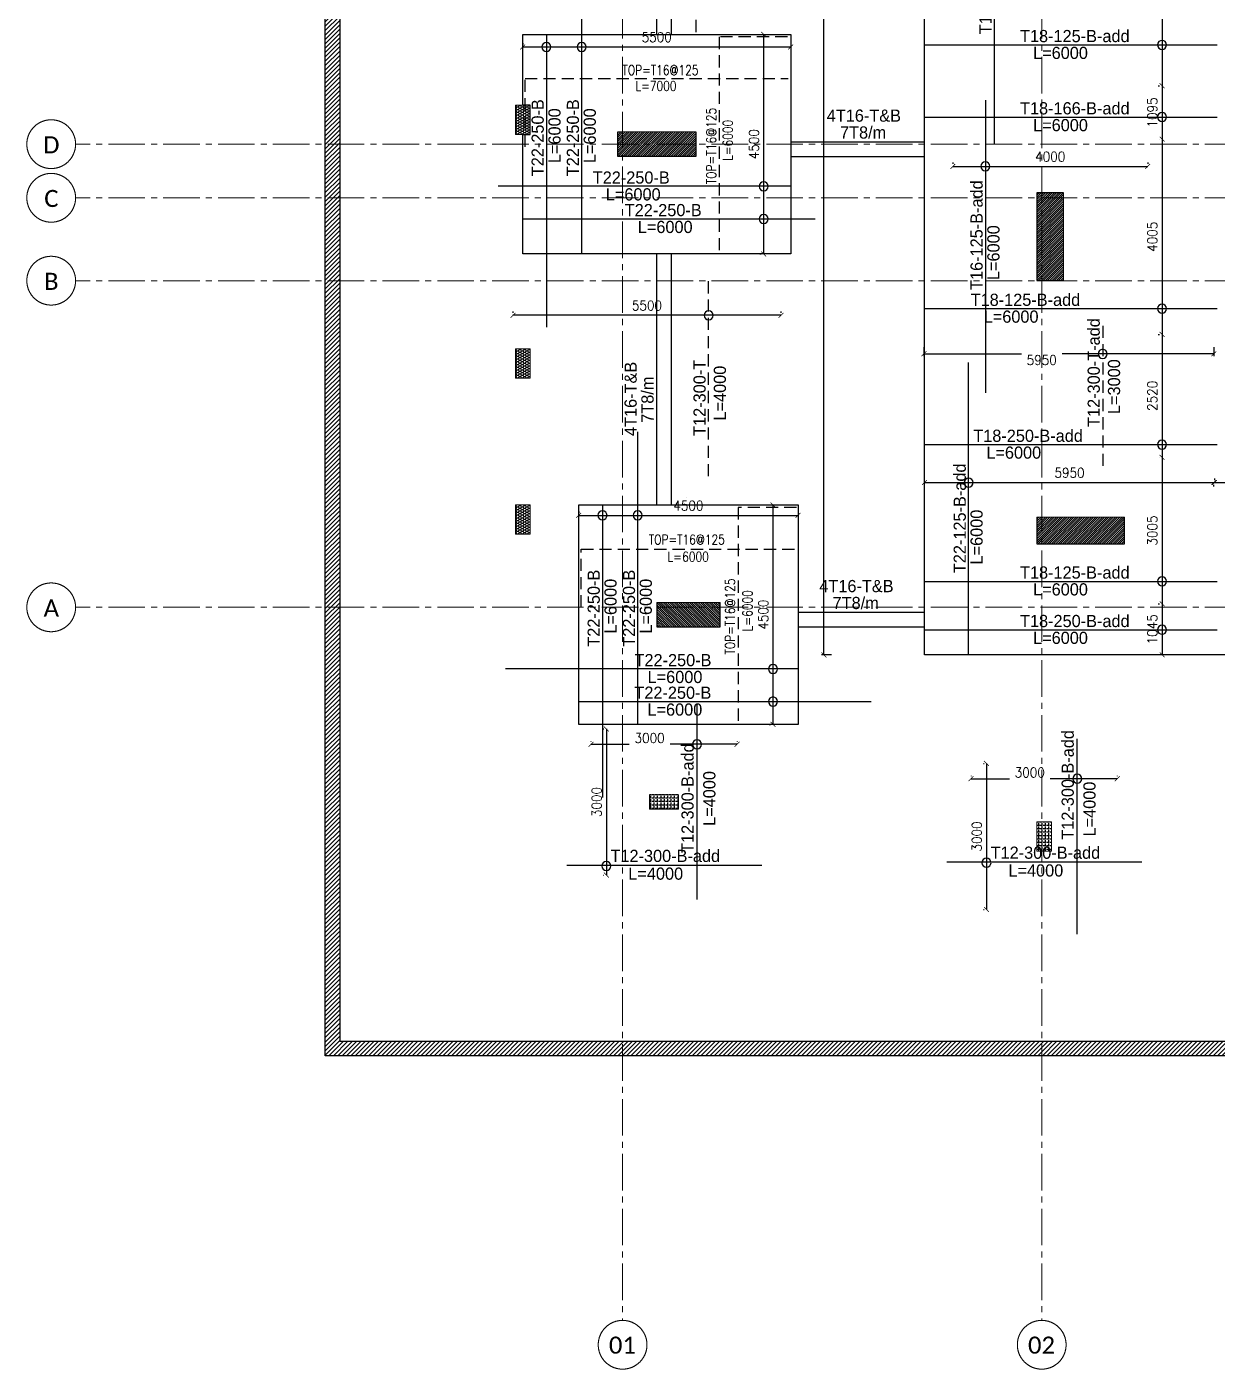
# Model space of a CAD drawing. Header units: millimetres. Extents: x -967280 to 3852, y 2833 to 1955156.
# Drawn here: x -753053 to -728629, y 371611 to 399144 of the extents above; entities that cross this region are included whole.
import ezdxf

# ---------------------------------------------------------------- set-up
doc = ezdxf.new("R2010")
doc.units = ezdxf.units.MM
doc.header["$LTSCALE"] = 1000
doc.header["$PDMODE"] = 35
doc.header["$PDSIZE"] = 25
for name, pattern in [('$0$DASHED2', [0.375, 0.25, -0.125]), ('Columns_Structural070816$0$CENTER2', [1.125, 0.75, -0.125, 0.125, -0.125]), ('HRZN_Line-Ptrn-Sold', [9144001.0, 9144000.0, -1])]:
    doc.linetypes.add(name, pattern=pattern)
for name, color, linetype in [('_N-DIM 3', 7, 'Continuous'), ('B05-FIRST FLOOR PLAN$0$STR_ROOF RFT$0$S-SYMB', 30, 'Continuous'), ('R.C. footing', 4, 'Continuous'), ('S - BATH Hach', 1, 'Continuous'), ('S - col hach', 1, 'Continuous'), ('st_cir_mesh', 2, 'Continuous')]:
    doc.layers.add(name, color=color, linetype=linetype)
for name, color, linetype, lineweight in [('A-AX-ATT-100', 7, 'HRZN_Line-Ptrn-Sold', 18), ('S - column', 6, 'Continuous', 60), ('ST-000-AXIS', 9, 'Columns_Structural070816$0$CENTER2', 9), ('ST-203-SLAB-TXT', 7, 'Continuous', 30), ('ST-RFT-BOT', 2, '$0$DASHED2', 30), ('ST-RFT-TOP', 5, '$0$DASHED2', 30)]:
    doc.layers.add(name, color=color, linetype=linetype, lineweight=lineweight)
doc.styles.add('B05-FIRST FLOOR PLAN$0$T25-100', font='STENCIL.shx', dxfattribs={"height": 250})
doc.styles.add('B05-FIRST FLOOR PLAN$0$XS-Roof RFT$0$T25-100', font='STENCIL.shx', dxfattribs={"height": 250})
doc.styles.add('Calibri_2', font='calibri.ttf', dxfattribs={"height": 300})
doc.styles.add('hcc_E_Text', font='romans.shx', dxfattribs={"width": 0.8})
doc.styles.add('TUNELNO', font='romans.shx', dxfattribs={"width": 0.9})
doc.dimstyles.new('Copy(2) of DSEC', dxfattribs={"dimtxt": 200, "dimasz": 100, "dimexe": 50, "dimexo": 80, "dimgap": 100, "dimtad": 1, "dimdec": 0, "dimrnd": 5, "dimzin": 0, "dimdsep": 46, "dimtxsty": 'TUNELNO', "dimblk": 'ARCHTICK', "dimcen": 0.09, "dimclrd": 1, "dimclre": 1, "dimclrt": 3, "dimadec": 0, "dimazin": 0, "dimtfac": 0.78125, "dimtdec": 0, "dimtix": 1, "dimtmove": 2, "dimatfit": 3, "dimldrblk": 'ARCHTICK', "dimfxl": 1, "dimtolj": 1, "dimtzin": 0, "dimarcsym": 0})
pattern_1 = [(45, (193250.144, -596912.31), (-22.4506403, 22.4506403), [])]

# ---------------------------------------------------------------- blocks, each defined once
blk = doc.blocks.new('A$C46269fcd new')
at = {"layer": 'S - BATH Hach', "ltscale": 30, "transparency": 33554483}
h = blk.add_hatch(dxfattribs=at)
h.set_pattern_fill('ANSI31', color=1, scale=20)
h.set_pattern_definition([(45, (643184.17, -484711.8), (-44.9012806, 44.9012806), [])])
h.paths.add_polyline_path([(47835, 35800), (47835, -9200), (-6100, -9200), (-6100, 35800), (-5800, 35800), (-5800, -8900), (47535, -8900), (47535, 35800)])
at = {"layer": 'S - col hach', "true_color": 0xcd6928}
h = blk.add_hatch(dxfattribs=at)
h.set_pattern_fill('ANGLE', color=32, scale=10, angle=90)
h.set_pattern_definition([(90, (-414260.14, -510339.72), (-69.85, 4e-15), [50.8, -19.05]), (180, (-414260.14, -510339.72), (-9e-15, -69.85), [50.8, -19.05])])
h.paths.add_polyline_path([(550, -3843), (550, -4143), (1150, -4143), (1150, -3843)])
h = blk.add_hatch(dxfattribs=at)
h.set_pattern_fill('ANGLE', color=32, scale=10, angle=90)
h.set_pattern_definition([(90, (-416848.87, -510339.72), (-69.85, 4e-15), [50.8, -19.05]), (180, (-416848.87, -510339.72), (-9e-15, -69.85), [50.8, -19.05])])
h.paths.add_polyline_path([(8800, -4400), (8500, -4400), (8500, -5000), (8800, -5000)])
at = {"layer": 'R.C. footing', "color": 4, "ltscale": 30}
blk.add_lwpolyline([(47835, 35800), (47835, -9200), (-6100, -9200), (-6100, 35800), (-5800, 35800), (-5800, -8900), (47535, -8900), (47535, 35800)], close=True, dxfattribs=at)
at = {"layer": 'S - column', "lineweight": 15}
for points in [[(550, -3843), (550, -4143), (1150, -4143), (1150, -3843)], [(8800, -4400), (8500, -4400), (8500, -5000), (8800, -5000)]]:
    blk.add_lwpolyline(points, close=True, dxfattribs=at)
blk = doc.blocks.new('FROM FOUNDATION TO UPPER LOWER BASEMENT_COLUMNS(new2)')
at = {"layer": 'S - col hach'}
h = blk.add_hatch(dxfattribs=at)
h.set_pattern_fill('ANSI31', color=256, scale=10)
h.set_pattern_definition(pattern_1)
h.paths.add_polyline_path([(418399, 620190), (416799, 620190), (416799, 619690), (418399, 619690)])
h = blk.add_hatch(dxfattribs=at)
h.set_pattern_fill('ANSI31', color=256, scale=10)
h.set_pattern_definition(pattern_1)
h.paths.add_polyline_path([(425949, 617140), (425949, 618940), (425399, 618940), (425399, 617140)])
h = blk.add_hatch(dxfattribs=at)
h.set_pattern_fill('ANSI31', color=256, scale=10)
h.set_pattern_definition(pattern_1)
h.paths.add_polyline_path([(427199, 611740), (427199, 612290), (425399, 612290), (425399, 611740)])
h = blk.add_hatch(dxfattribs=at)
h.set_pattern_fill('ANSI31', color=256, scale=10, angle=-90)
h.set_pattern_definition([(315, (-789353.163, 834788.448), (22.4506403, 22.4506403), [])])
h.paths.add_polyline_path([(417599, 610040), (418899, 610040), (418899, 610540), (417599, 610540)])
at = {"layer": 'S - column', "lineweight": 15}
for points in [[(418399, 619690), (416799, 619690), (416799, 620190), (418399, 620190)], [(425949, 618940), (425949, 617140), (425399, 617140), (425399, 618940)], [(427199, 611740), (425399, 611740), (425399, 612290), (427199, 612290)], [(417599, 610040), (417599, 610540), (418899, 610540), (418899, 610040)]]:
    blk.add_lwpolyline(points, close=True, dxfattribs=at)
at = {"layer": 'ST-RFT-BOT', "color": 7, "linetype": 'Continuous', "ltscale": 30}
for points in [[(418399, 620190), (418399, 619690), (416799, 619690), (416799, 620190)], [(425949, 618940), (425399, 618940), (425399, 617140), (425949, 617140)], [(425399, 612290), (425399, 611740), (427199, 611740), (427199, 612290)], [(417599, 610540), (417599, 610040), (418899, 610040), (418899, 610540)]]:
    blk.add_lwpolyline(points, dxfattribs=at)
blk = doc.blocks.new('_ArchTick')
at = {"color": 0, "linetype": 'ByBlock', "const_width": 0.15}
blk.add_lwpolyline([(-0.5, -0.5), (0.5, 0.5)], dxfattribs=at)
blk = doc.blocks.new('*D241')
at = {"layer": '_N-DIM 3', "color": 1, "lineweight": -2, "transparency": 16777216}
for p, q in [((-738014, 398987), (-737984, 398987)), ((-737934, 394487), (-737934, 398987)), ((-738014, 394487), (-737984, 394487))]:
    blk.add_line(p, q, dxfattribs=at)
at = {"layer": 'Defpoints', "color": 0, "transparency": 16777216}
for p in [(-737934, 398987), (-737934, 398987), (-737934, 394487)]:
    blk.add_point(p, dxfattribs=at)
at = {"layer": '_N-DIM 3', "color": 1, "lineweight": -2, "transparency": 16777216, "xscale": 100, "yscale": 100, "zscale": 100}
for p, rotation in [((-737934, 398987), 90), ((-737934, 394487), 270)]:
    blk.add_blockref('_ArchTick', p, dxfattribs=dict(at, rotation=rotation))
at = {"layer": '_N-DIM 3', "color": 3, "transparency": 16777216, "insert": (-738134, 396737), "char_height": 200, "attachment_point": 5, "rotation": 90, "style": 'TUNELNO'}
blk.add_mtext('\\A1;4500', dxfattribs=at)
blk = doc.blocks.new('*D247')
at = {"layer": '_N-DIM 3', "color": 1, "lineweight": -2, "ltscale": 30, "transparency": 16777216}
for p, q in [((-742879, 398811), (-742879, 398781)), ((-742879, 398731), (-737379, 398731)), ((-737379, 398811), (-737379, 398781))]:
    blk.add_line(p, q, dxfattribs=at)
at = {"layer": 'Defpoints', "color": 0, "ltscale": 30, "transparency": 16777216}
for p in [(-742879, 398731), (-737379, 398731), (-737379, 398731)]:
    blk.add_point(p, dxfattribs=at)
at = {"layer": '_N-DIM 3', "color": 1, "lineweight": -2, "ltscale": 30, "transparency": 16777216, "xscale": 100, "yscale": 100, "zscale": 100, "rotation": 180}
blk.add_blockref('_ArchTick', (-742879, 398731), dxfattribs=at)
at = {"layer": '_N-DIM 3', "color": 1, "lineweight": -2, "ltscale": 30, "transparency": 16777216, "xscale": 100, "yscale": 100, "zscale": 100}
blk.add_blockref('_ArchTick', (-737379, 398731), dxfattribs=at)
at = {"layer": '_N-DIM 3', "color": 3, "ltscale": 30, "transparency": 16777216, "insert": (-740129, 398931), "char_height": 200, "attachment_point": 5, "style": 'TUNELNO'}
blk.add_mtext('\\A1;5500', dxfattribs=at)
blk = doc.blocks.new('*D253')
at = {"layer": '_N-DIM 3', "color": 1, "lineweight": -2, "ltscale": 30, "transparency": 16777216}
for p, q in [((-741221, 384744), (-741212, 384744)), ((-741162, 384744), (-741162, 381744)), ((-741221, 381744), (-741212, 381744))]:
    blk.add_line(p, q, dxfattribs=at)
at = {"layer": 'Defpoints', "color": 0, "ltscale": 30, "transparency": 16777216}
for p in [(-741141, 384744), (-741162, 381744), (-741141, 381744)]:
    blk.add_point(p, dxfattribs=at)
at = {"layer": '_N-DIM 3', "color": 1, "lineweight": -2, "ltscale": 30, "transparency": 16777216, "xscale": 100, "yscale": 100, "zscale": 100}
for p, rotation in [((-741162, 384744), 90), ((-741162, 381744), 270)]:
    blk.add_blockref('_ArchTick', p, dxfattribs=dict(at, rotation=rotation))
at = {"layer": '_N-DIM 3', "color": 3, "ltscale": 30, "transparency": 16777216, "insert": (-741362, 383244), "char_height": 200, "attachment_point": 5, "rotation": 90, "style": 'TUNELNO'}
blk.add_mtext('\\A1;3000', dxfattribs=at)
blk = doc.blocks.new('*D254')
at = {"layer": '_N-DIM 3', "color": 1, "lineweight": -2, "ltscale": 30, "transparency": 16777216}
for p, q in [((-741479, 384486), (-741479, 384478)), ((-741479, 384428), (-740691, 384428)), ((-738479, 384428), (-739856, 384428)), ((-738479, 384486), (-738479, 384478))]:
    blk.add_line(p, q, dxfattribs=at)
at = {"layer": 'Defpoints', "color": 0, "ltscale": 30, "transparency": 16777216}
for p in [(-741479, 384428), (-741479, 384406), (-738479, 384406)]:
    blk.add_point(p, dxfattribs=at)
at = {"layer": '_N-DIM 3', "color": 1, "lineweight": -2, "ltscale": 30, "transparency": 16777216, "xscale": 100, "yscale": 100, "zscale": 100, "rotation": 180}
blk.add_blockref('_ArchTick', (-741479, 384428), dxfattribs=at)
at = {"layer": '_N-DIM 3', "color": 1, "lineweight": -2, "ltscale": 30, "transparency": 16777216, "xscale": 100, "yscale": 100, "zscale": 100}
blk.add_blockref('_ArchTick', (-738479, 384428), dxfattribs=at)
at = {"layer": '_N-DIM 3', "color": 3, "ltscale": 30, "transparency": 16777216, "insert": (-740274, 384556), "char_height": 200, "attachment_point": 5, "style": 'TUNELNO'}
blk.add_mtext('\\A1;3000', dxfattribs=at)
blk = doc.blocks.new('*D255')
at = {"layer": '_N-DIM 3', "color": 1, "lineweight": -2, "ltscale": 30, "transparency": 16777216}
for p, q in [((-733421, 384037), (-733412, 384037)), ((-733362, 384037), (-733362, 381037)), ((-733421, 381037), (-733412, 381037))]:
    blk.add_line(p, q, dxfattribs=at)
at = {"layer": 'Defpoints', "color": 0, "ltscale": 30, "transparency": 16777216}
for p in [(-733341, 384037), (-733362, 381037), (-733341, 381037)]:
    blk.add_point(p, dxfattribs=at)
at = {"layer": '_N-DIM 3', "color": 1, "lineweight": -2, "ltscale": 30, "transparency": 16777216, "xscale": 100, "yscale": 100, "zscale": 100}
for p, rotation in [((-733362, 384037), 90), ((-733362, 381037), 270)]:
    blk.add_blockref('_ArchTick', p, dxfattribs=dict(at, rotation=rotation))
at = {"layer": '_N-DIM 3', "color": 3, "ltscale": 30, "transparency": 16777216, "insert": (-733562, 382537), "char_height": 200, "attachment_point": 5, "rotation": 90, "style": 'TUNELNO'}
blk.add_mtext('\\A1;3000', dxfattribs=at)
blk = doc.blocks.new('*D256')
at = {"layer": '_N-DIM 3', "color": 1, "lineweight": -2, "ltscale": 30, "transparency": 16777216}
for p, q in [((-733679, 383779), (-733679, 383771)), ((-733679, 383721), (-732891, 383721)), ((-730679, 383721), (-732056, 383721)), ((-730679, 383779), (-730679, 383771))]:
    blk.add_line(p, q, dxfattribs=at)
at = {"layer": 'Defpoints', "color": 0, "ltscale": 30, "transparency": 16777216}
for p in [(-733679, 383721), (-733679, 383699), (-730679, 383699)]:
    blk.add_point(p, dxfattribs=at)
at = {"layer": '_N-DIM 3', "color": 1, "lineweight": -2, "ltscale": 30, "transparency": 16777216, "xscale": 100, "yscale": 100, "zscale": 100, "rotation": 180}
blk.add_blockref('_ArchTick', (-733679, 383721), dxfattribs=at)
at = {"layer": '_N-DIM 3', "color": 1, "lineweight": -2, "ltscale": 30, "transparency": 16777216, "xscale": 100, "yscale": 100, "zscale": 100}
blk.add_blockref('_ArchTick', (-730679, 383721), dxfattribs=at)
at = {"layer": '_N-DIM 3', "color": 3, "ltscale": 30, "transparency": 16777216, "insert": (-732474, 383849), "char_height": 200, "attachment_point": 5, "style": 'TUNELNO'}
blk.add_mtext('\\A1;3000', dxfattribs=at)
blk = doc.blocks.new('*D302')
at = {"layer": '_N-DIM 3', "color": 1, "lineweight": -2, "ltscale": 30, "transparency": 16777216}
for p, q in [((-743079, 393307), (-743079, 393277)), ((-737579, 393227), (-743079, 393227)), ((-737579, 393307), (-737579, 393277))]:
    blk.add_line(p, q, dxfattribs=at)
at = {"layer": 'Defpoints', "color": 0, "ltscale": 30, "transparency": 16777216}
for p in [(-743079, 393227), (-743079, 393227), (-737579, 393227)]:
    blk.add_point(p, dxfattribs=at)
at = {"layer": '_N-DIM 3', "color": 1, "lineweight": -2, "ltscale": 30, "transparency": 16777216, "xscale": 100, "yscale": 100, "zscale": 100, "rotation": 180}
blk.add_blockref('_ArchTick', (-743079, 393227), dxfattribs=at)
at = {"layer": '_N-DIM 3', "color": 1, "lineweight": -2, "ltscale": 30, "transparency": 16777216, "xscale": 100, "yscale": 100, "zscale": 100}
blk.add_blockref('_ArchTick', (-737579, 393227), dxfattribs=at)
at = {"layer": '_N-DIM 3', "color": 3, "ltscale": 30, "transparency": 16777216, "insert": (-740329, 393427), "char_height": 200, "attachment_point": 5, "style": 'TUNELNO'}
blk.add_mtext('\\A1;5500', dxfattribs=at)
blk = doc.blocks.new('*D304')
at = {"layer": '_N-DIM 3', "color": 1, "lineweight": -2, "ltscale": 30, "transparency": 16777216}
for p, q in [((-736530, 414787), (-736747, 414787)), ((-736697, 386262), (-736697, 414787)), ((-736543, 386262), (-736747, 386262))]:
    blk.add_line(p, q, dxfattribs=at)
at = {"layer": 'Defpoints', "color": 0, "ltscale": 30, "transparency": 16777216}
for p in [(-736697, 414787), (-736450, 414787), (-736463, 386262)]:
    blk.add_point(p, dxfattribs=at)
at = {"layer": '_N-DIM 3', "color": 1, "lineweight": -2, "ltscale": 30, "transparency": 16777216, "xscale": 100, "yscale": 100, "zscale": 100}
for p, rotation in [((-736697, 414787), 90), ((-736697, 386262), 270)]:
    blk.add_blockref('_ArchTick', p, dxfattribs=dict(at, rotation=rotation))
at = {"layer": '_N-DIM 3', "color": 3, "ltscale": 30, "transparency": 16777216, "insert": (-736897, 400525), "char_height": 200, "attachment_point": 5, "rotation": 90, "style": 'TUNELNO'}
blk.add_mtext('\\A1;28525', dxfattribs=at)
blk = doc.blocks.new('A$C502a855f new')
at = {"layer": 'S - col hach', "true_color": 0xf8d731}
h = blk.add_hatch(dxfattribs=at)
h.set_pattern_fill('HONEY', color=40, scale=10)
h.set_pattern_definition([(0, (-310798.873, -401239.722), (47.625, 27.4963064), [31.75, -63.5]), (120, (-310798.873, -401239.722), (-47.6249999, 27.4963066), [31.75, -63.5]), (60, (-310798.873, -401239.722), (1e-07, 54.9926131), [-63.5, 31.75])])
h.paths.add_polyline_path([(103900, 19500), (104200, 19500), (104200, 18900), (103900, 18900)])
h = blk.add_hatch(dxfattribs=at)
h.set_pattern_fill('HONEY', color=40, scale=10)
h.set_pattern_definition([(0, (-310798.873, -401239.722), (47.625, 27.4963064), [31.75, -63.5]), (120, (-310798.873, -401239.722), (-47.6249999, 27.4963066), [31.75, -63.5]), (60, (-310798.873, -401239.722), (1e-07, 54.9926131), [-63.5, 31.75])])
h.paths.add_polyline_path([(103900, 14500), (104200, 14500), (104200, 13900), (103900, 13900)])
h = blk.add_hatch(dxfattribs=at)
h.set_pattern_fill('HONEY', color=40, scale=10)
h.set_pattern_definition([(0, (-310798.873, -404439.722), (47.625, 27.4963064), [31.75, -63.5]), (120, (-310798.873, -404439.722), (-47.6249999, 27.4963066), [31.75, -63.5]), (60, (-310798.873, -404439.722), (1e-07, 54.9926131), [-63.5, 31.75])])
h.paths.add_polyline_path([(103900, 11300), (104200, 11300), (104200, 10700), (103900, 10700)])
at = {"layer": 'S - column', "lineweight": 15}
for points in [[(103900, 19500), (104200, 19500), (104200, 18900), (103900, 18900)], [(103900, 14500), (104200, 14500), (104200, 13900), (103900, 13900)], [(103900, 11300), (104200, 11300), (104200, 10700), (103900, 10700)]]:
    blk.add_lwpolyline(points, close=True, dxfattribs=at)
blk = doc.blocks.new('*D305')
at = {"layer": '_N-DIM 3', "color": 1, "lineweight": -2, "transparency": 16777216}
for p, q in [((-737822, 389337), (-737792, 389337)), ((-737742, 384837), (-737742, 389337)), ((-737822, 384837), (-737792, 384837))]:
    blk.add_line(p, q, dxfattribs=at)
at = {"layer": 'Defpoints', "color": 0, "transparency": 16777216}
for p in [(-737742, 389337), (-737742, 389337), (-737742, 384837)]:
    blk.add_point(p, dxfattribs=at)
at = {"layer": '_N-DIM 3', "color": 1, "lineweight": -2, "transparency": 16777216, "xscale": 100, "yscale": 100, "zscale": 100}
for p, rotation in [((-737742, 389337), 90), ((-737742, 384837), 270)]:
    blk.add_blockref('_ArchTick', p, dxfattribs=dict(at, rotation=rotation))
at = {"layer": '_N-DIM 3', "color": 3, "transparency": 16777216, "insert": (-737942, 387087), "char_height": 200, "attachment_point": 5, "rotation": 90, "style": 'TUNELNO'}
blk.add_mtext('\\A1;4500', dxfattribs=at)
blk = doc.blocks.new('*D306')
at = {"layer": '_N-DIM 3', "color": 1, "lineweight": -2, "ltscale": 30, "transparency": 16777216}
for p, q in [((-741729, 389203), (-741729, 389173)), ((-741729, 389123), (-737229, 389123)), ((-737229, 389203), (-737229, 389173))]:
    blk.add_line(p, q, dxfattribs=at)
at = {"layer": 'Defpoints', "color": 0, "ltscale": 30, "transparency": 16777216}
for p in [(-741729, 389123), (-737229, 389123), (-737229, 389123)]:
    blk.add_point(p, dxfattribs=at)
at = {"layer": '_N-DIM 3', "color": 1, "lineweight": -2, "ltscale": 30, "transparency": 16777216, "xscale": 100, "yscale": 100, "zscale": 100, "rotation": 180}
blk.add_blockref('_ArchTick', (-741729, 389123), dxfattribs=at)
at = {"layer": '_N-DIM 3', "color": 1, "lineweight": -2, "ltscale": 30, "transparency": 16777216, "xscale": 100, "yscale": 100, "zscale": 100}
blk.add_blockref('_ArchTick', (-737229, 389123), dxfattribs=at)
at = {"layer": '_N-DIM 3', "color": 3, "ltscale": 30, "transparency": 16777216, "insert": (-739479, 389323), "char_height": 200, "attachment_point": 5, "style": 'TUNELNO'}
blk.add_mtext('\\A1;4500', dxfattribs=at)
blk = doc.blocks.new('*D316')
at = {"layer": '_N-DIM 3', "color": 1, "lineweight": -2, "transparency": 16777216}
for p, q in [((-729814, 401940), (-729809, 401940)), ((-729759, 401940), (-729759, 397935)), ((-729814, 397935), (-729809, 397935))]:
    blk.add_line(p, q, dxfattribs=at)
at = {"layer": 'Defpoints', "color": 0, "transparency": 16777216}
for p in [(-729734, 401940), (-729759, 397935), (-729734, 397935)]:
    blk.add_point(p, dxfattribs=at)
at = {"layer": '_N-DIM 3', "color": 1, "lineweight": -2, "transparency": 16777216, "xscale": 100, "yscale": 100, "zscale": 100}
for p, rotation in [((-729759, 401940), 90), ((-729759, 397935), 270)]:
    blk.add_blockref('_ArchTick', p, dxfattribs=dict(at, rotation=rotation))
at = {"layer": '_N-DIM 3', "color": 3, "transparency": 16777216, "insert": (-729959, 399937), "char_height": 200, "attachment_point": 5, "rotation": 90, "style": 'TUNELNO'}
blk.add_mtext('\\A1;4005', dxfattribs=at)
blk = doc.blocks.new('*D317')
at = {"layer": '_N-DIM 3', "color": 1, "lineweight": -2, "transparency": 16777216}
for p, q in [((-729814, 396840), (-729809, 396840)), ((-729759, 396840), (-729759, 392835)), ((-729814, 392835), (-729809, 392835))]:
    blk.add_line(p, q, dxfattribs=at)
at = {"layer": 'Defpoints', "color": 0, "transparency": 16777216}
for p in [(-729734, 396840), (-729759, 392835), (-729734, 392835)]:
    blk.add_point(p, dxfattribs=at)
at = {"layer": '_N-DIM 3', "color": 1, "lineweight": -2, "transparency": 16777216, "xscale": 100, "yscale": 100, "zscale": 100}
for p, rotation in [((-729759, 396840), 90), ((-729759, 392835), 270)]:
    blk.add_blockref('_ArchTick', p, dxfattribs=dict(at, rotation=rotation))
at = {"layer": '_N-DIM 3', "color": 3, "transparency": 16777216, "insert": (-729959, 394837), "char_height": 200, "attachment_point": 5, "rotation": 90, "style": 'TUNELNO'}
blk.add_mtext('\\A1;4005', dxfattribs=at)
blk = doc.blocks.new('*D318')
at = {"layer": '_N-DIM 3', "color": 1, "lineweight": -2, "transparency": 16777216}
for p, q in [((-729814, 390315), (-729809, 390315)), ((-729759, 390315), (-729759, 387310)), ((-729814, 387310), (-729809, 387310))]:
    blk.add_line(p, q, dxfattribs=at)
at = {"layer": 'Defpoints', "color": 0, "transparency": 16777216}
for p in [(-729734, 390315), (-729759, 387310), (-729734, 387310)]:
    blk.add_point(p, dxfattribs=at)
at = {"layer": '_N-DIM 3', "color": 1, "lineweight": -2, "transparency": 16777216, "xscale": 100, "yscale": 100, "zscale": 100}
for p, rotation in [((-729759, 390315), 90), ((-729759, 387310), 270)]:
    blk.add_blockref('_ArchTick', p, dxfattribs=dict(at, rotation=rotation))
at = {"layer": '_N-DIM 3', "color": 3, "transparency": 16777216, "insert": (-729959, 388812), "char_height": 200, "attachment_point": 5, "rotation": 90, "style": 'TUNELNO'}
blk.add_mtext('\\A1;3005', dxfattribs=at)
blk = doc.blocks.new('*D322')
at = {"layer": '_N-DIM 3', "color": 1, "lineweight": -2, "transparency": 16777216}
for p, q in [((-729839, 397935), (-729809, 397935)), ((-729759, 397935), (-729759, 396840)), ((-729814, 396840), (-729809, 396840))]:
    blk.add_line(p, q, dxfattribs=at)
at = {"layer": 'Defpoints', "color": 0, "transparency": 16777216}
for p in [(-729759, 397935), (-729759, 396840), (-729734, 396840)]:
    blk.add_point(p, dxfattribs=at)
at = {"layer": '_N-DIM 3', "color": 1, "lineweight": -2, "transparency": 16777216, "xscale": 100, "yscale": 100, "zscale": 100}
for p, rotation in [((-729759, 397935), 90), ((-729759, 396840), 270)]:
    blk.add_blockref('_ArchTick', p, dxfattribs=dict(at, rotation=rotation))
at = {"layer": '_N-DIM 3', "color": 3, "transparency": 16777216, "insert": (-729959, 397387), "char_height": 200, "attachment_point": 5, "rotation": 90, "style": 'TUNELNO'}
blk.add_mtext('\\A1;1095', dxfattribs=at)
blk = doc.blocks.new('*D323')
at = {"layer": '_N-DIM 3', "color": 1, "lineweight": -2, "transparency": 16777216}
for p, q in [((-729839, 392835), (-729809, 392835)), ((-729759, 392835), (-729759, 390315)), ((-729814, 390315), (-729809, 390315))]:
    blk.add_line(p, q, dxfattribs=at)
at = {"layer": 'Defpoints', "color": 0, "transparency": 16777216}
for p in [(-729759, 392835), (-729759, 390315), (-729734, 390315)]:
    blk.add_point(p, dxfattribs=at)
at = {"layer": '_N-DIM 3', "color": 1, "lineweight": -2, "transparency": 16777216, "xscale": 100, "yscale": 100, "zscale": 100}
for p, rotation in [((-729759, 392835), 90), ((-729759, 390315), 270)]:
    blk.add_blockref('_ArchTick', p, dxfattribs=dict(at, rotation=rotation))
at = {"layer": '_N-DIM 3', "color": 3, "transparency": 16777216, "insert": (-729959, 391575), "char_height": 200, "attachment_point": 5, "rotation": 90, "style": 'TUNELNO'}
blk.add_mtext('\\A1;2520', dxfattribs=at)
blk = doc.blocks.new('*D324')
at = {"layer": '_N-DIM 3', "color": 1, "lineweight": -2, "ltscale": 30, "transparency": 16777216}
for p, q in [((-728684, 389877), (-728684, 389847)), ((-734632, 389797), (-728684, 389797)), ((-734632, 389717), (-734632, 389747))]:
    blk.add_line(p, q, dxfattribs=at)
at = {"layer": 'Defpoints', "color": 0, "ltscale": 30, "transparency": 16777216}
for p in [(-734632, 389797), (-728684, 389797), (-728684, 389797)]:
    blk.add_point(p, dxfattribs=at)
at = {"layer": '_N-DIM 3', "color": 1, "lineweight": -2, "ltscale": 30, "transparency": 16777216, "xscale": 100, "yscale": 100, "zscale": 100, "rotation": 180}
blk.add_blockref('_ArchTick', (-734632, 389797), dxfattribs=at)
at = {"layer": '_N-DIM 3', "color": 1, "lineweight": -2, "ltscale": 30, "transparency": 16777216, "xscale": 100, "yscale": 100, "zscale": 100}
blk.add_blockref('_ArchTick', (-728684, 389797), dxfattribs=at)
at = {"layer": '_N-DIM 3', "color": 3, "ltscale": 30, "transparency": 16777216, "insert": (-731658, 389997), "char_height": 200, "attachment_point": 5, "style": 'TUNELNO'}
blk.add_mtext('\\A1;5950', dxfattribs=at)
blk = doc.blocks.new('*D328')
at = {"layer": '_N-DIM 3', "color": 1, "lineweight": -2, "ltscale": 30, "transparency": 16777216}
for p, q in [((-734054, 396361), (-734054, 396331)), ((-734054, 396281), (-730054, 396281)), ((-730054, 396361), (-730054, 396331))]:
    blk.add_line(p, q, dxfattribs=at)
at = {"layer": 'Defpoints', "color": 0, "ltscale": 30, "transparency": 16777216}
for p in [(-734054, 396281), (-730054, 396281), (-730054, 396281)]:
    blk.add_point(p, dxfattribs=at)
at = {"layer": '_N-DIM 3', "color": 1, "lineweight": -2, "ltscale": 30, "transparency": 16777216, "xscale": 100, "yscale": 100, "zscale": 100, "rotation": 180}
blk.add_blockref('_ArchTick', (-734054, 396281), dxfattribs=at)
at = {"layer": '_N-DIM 3', "color": 1, "lineweight": -2, "ltscale": 30, "transparency": 16777216, "xscale": 100, "yscale": 100, "zscale": 100}
blk.add_blockref('_ArchTick', (-730054, 396281), dxfattribs=at)
at = {"layer": '_N-DIM 3', "color": 3, "ltscale": 30, "transparency": 16777216, "insert": (-732054, 396481), "char_height": 200, "attachment_point": 5, "style": 'TUNELNO'}
blk.add_mtext('\\A1;4000', dxfattribs=at)
blk = doc.blocks.new('*D329')
at = {"layer": '_N-DIM 3', "color": 1, "lineweight": -2, "transparency": 16777216}
for p, q in [((-729839, 387310), (-729809, 387310)), ((-729759, 387310), (-729759, 386262)), ((-729814, 386262), (-729809, 386262))]:
    blk.add_line(p, q, dxfattribs=at)
at = {"layer": 'Defpoints', "color": 0, "transparency": 16777216}
for p in [(-729759, 387310), (-729759, 386262), (-729734, 386262)]:
    blk.add_point(p, dxfattribs=at)
at = {"layer": '_N-DIM 3', "color": 1, "lineweight": -2, "transparency": 16777216, "xscale": 100, "yscale": 100, "zscale": 100}
for p, rotation in [((-729759, 387310), 90), ((-729759, 386262), 270)]:
    blk.add_blockref('_ArchTick', p, dxfattribs=dict(at, rotation=rotation))
at = {"layer": '_N-DIM 3', "color": 3, "transparency": 16777216, "insert": (-729959, 386786), "char_height": 200, "attachment_point": 5, "rotation": 90, "style": 'TUNELNO'}
blk.add_mtext('\\A1;1045', dxfattribs=at)
blk = doc.blocks.new('*D330')
at = {"layer": '_N-DIM 3', "color": 1, "lineweight": -2, "ltscale": 30, "transparency": 16777216}
for p, q in [((-725724, 389877), (-725724, 389847)), ((-728698, 389797), (-725724, 389797)), ((-728698, 389717), (-728698, 389747))]:
    blk.add_line(p, q, dxfattribs=at)
at = {"layer": 'Defpoints', "color": 0, "ltscale": 30, "transparency": 16777216}
for p in [(-728698, 389797), (-725724, 389797), (-725724, 389797)]:
    blk.add_point(p, dxfattribs=at)
at = {"layer": '_N-DIM 3', "color": 1, "lineweight": -2, "ltscale": 30, "transparency": 16777216, "xscale": 100, "yscale": 100, "zscale": 100, "rotation": 180}
blk.add_blockref('_ArchTick', (-728698, 389797), dxfattribs=at)
at = {"layer": '_N-DIM 3', "color": 1, "lineweight": -2, "ltscale": 30, "transparency": 16777216, "xscale": 100, "yscale": 100, "zscale": 100}
blk.add_blockref('_ArchTick', (-725724, 389797), dxfattribs=at)
at = {"layer": '_N-DIM 3', "color": 3, "ltscale": 30, "transparency": 16777216, "insert": (-727211, 389997), "char_height": 200, "attachment_point": 5, "style": 'TUNELNO'}
blk.add_mtext('\\A1;2975', dxfattribs=at)
blk = doc.blocks.new('*D340')
at = {"layer": '_N-DIM 3', "color": 1, "lineweight": -2, "ltscale": 30, "transparency": 16777216}
for p, q in [((-734645, 392571), (-734645, 392387)), ((-734645, 392437), (-732646, 392437)), ((-728695, 392437), (-731812, 392437)), ((-728695, 392571), (-728695, 392387))]:
    blk.add_line(p, q, dxfattribs=at)
at = {"layer": 'Defpoints', "color": 0, "ltscale": 30, "transparency": 16777216}
for p in [(-734645, 392651), (-728695, 392651), (-734645, 392437)]:
    blk.add_point(p, dxfattribs=at)
at = {"layer": '_N-DIM 3', "color": 1, "lineweight": -2, "ltscale": 30, "transparency": 16777216, "xscale": 100, "yscale": 100, "zscale": 100, "rotation": 180}
blk.add_blockref('_ArchTick', (-734645, 392437), dxfattribs=at)
at = {"layer": '_N-DIM 3', "color": 1, "lineweight": -2, "ltscale": 30, "transparency": 16777216, "xscale": 100, "yscale": 100, "zscale": 100}
blk.add_blockref('_ArchTick', (-728695, 392437), dxfattribs=at)
at = {"layer": '_N-DIM 3', "color": 3, "ltscale": 30, "transparency": 16777216, "insert": (-732229, 392309), "char_height": 200, "attachment_point": 5, "style": 'TUNELNO'}
blk.add_mtext('\\A1;5950', dxfattribs=at)
blk = doc.blocks.new('Grid - HRZN_G-Datm-Grid-Head-1554275-FIRST FLOOR FFL_1_')
at = {"layer": 'A-AX-ATT-100'}
blk.add_circle((0, 0), 5, dxfattribs=at)
blk = doc.blocks.new('AXES-00')
at = {"layer": 'ST-000-AXIS'}
for p, q in [((516898.9, 750979.6), (516898.9, 695813.8)), ((525498.9, 750979.6), (525498.9, 695813.8)), ((575723.2, 719939.7), (505674.3, 719939.7)), ((575723.2, 718839.7), (505674.3, 718839.7)), ((575723.2, 717139.7), (505674.3, 717139.7)), ((575723.2, 710439.7), (505674.3, 710439.7))]:
    blk.add_line(p, q, dxfattribs=at)
at = {"layer": 'A-AX-ATT-100'}
for p, xscale, yscale, zscale, rotation in [((505174.3, 719939.7), 100.0000000000001, 100.0000000000001, 100.0000000000001, 90), ((505174.3, 718839.7), 100.0000000000001, 100.0000000000001, 100.0000000000001, 90), ((505174.3, 717139.7), 100.0000000000001, 100.0000000000001, 100.0000000000001, 90), ((505174.3, 710439.7), 100.0000000000001, 100.0000000000001, 100.0000000000001, 90), ((525498.9, 695313.8), 99.99999999999993, 99.99999999999993, 99.99999999999993, 180)]:
    blk.add_blockref('Grid - HRZN_G-Datm-Grid-Head-1554275-FIRST FLOOR FFL_1_', p, dxfattribs=dict(at, xscale=xscale, yscale=yscale, zscale=zscale, rotation=rotation))
at = {"layer": 'st_cir_mesh', "xscale": 99.99999999999993, "yscale": 99.99999999999993, "zscale": 99.99999999999993, "rotation": 180}
blk.add_blockref('Grid - HRZN_G-Datm-Grid-Head-1554275-FIRST FLOOR FFL_1_', (516898.9, 695313.8), dxfattribs=at)
at = {"layer": 'A-AX-ATT-100', "linetype": 'Continuous', "lineweight": 13, "char_height": 350, "attachment_point": 1, "style": 'Calibri_2'}
for s, insert, width in [('D', (505008.7, 720101), 408.861), ('C', (505031.7, 719001), 352.742), ('B', (505028.2, 717301), 360.759), ('A', (505018.7, 710601), 384.81), ('01', (516618, 695481.8), 673.417), ('02', (525218, 695481.8), 673.417)]:
    blk.add_mtext(s, dxfattribs=dict(at, insert=insert, width=width))

msp = doc.modelspace()

# ---------------------------------------------------------------- linework, layer by layer
at = {"layer": 'B05-FIRST FLOOR PLAN$0$STR_ROOF RFT$0$S-SYMB', "extrusion": (0, 0, -1)}
for centre in [(742391.3, 398730.8), (741668.1, 398731.9), (729758.9, 398774.1), (729758.8, 397292.8), (733385, 396281.6), (737933.8, 395872.5), (737933.8, 395204.3), (729758.9, 393364.8), (739064.2, 393227.2), (730977.1, 392436.6), (729759, 390575.8), (733730.4, 389796.7), (741241.3, 389122.8), (740518.1, 389122.8), (729758.9, 387770.3), (729758.8, 386776.4), (737742.4, 385973.8), (737742.4, 385305.6), (739300.6, 384427.7), (731500.6, 383721), (741162.3, 381932.7), (733362.3, 381998.1)]:
    msp.add_circle(centre, 92.8, dxfattribs=at)
at = {"layer": 'R.C. footing'}
for p, q in [((-740128.7, 398987.4), (-740128.7, 402087.4)), ((-739828.7, 398987.4), (-739828.7, 402087.4)), ((-737378.7, 396787.4), (-734632, 396787.4)), ((-737378.7, 396487.4), (-734632, 396487.4)), ((-740128.7, 389337.4), (-740128.7, 394487.4)), ((-739828.7, 389337.4), (-739828.7, 394487.4)), ((-737228.7, 387137.4), (-734632, 387137.4)), ((-737228.7, 386837.4), (-734632, 386837.4))]:
    msp.add_line(p, q, dxfattribs=at)
for points in [[(-710828.7, 393137.4), (-710828.7, 386262.3), (-734632, 386262.3), (-734632, 414787.3), (-710828.7, 414787.3), (-710828.7, 404237.4), (-706038.1, 404237.4), (-706038.1, 396837.4), (-709078.7, 396837.4), (-709078.7, 393137.4)], [(-737378.7, 398987.4), (-737378.7, 394487.4), (-742878.7, 394487.4), (-742878.6, 396937.4), (-742728.6, 396937.4), (-742728.6, 397537.4), (-742878.6, 397537.4), (-742878.7, 398987.4)], [(-741728.7, 389337.4), (-737228.7, 389337.4), (-737228.7, 384837.4), (-741728.7, 384837.4)]]:
    msp.add_lwpolyline(points, close=True, dxfattribs=at)
at = {"layer": 'ST-RFT-BOT', "ltscale": 30}
msp.add_line((-739508.7, 389487.4), (-739508.7, 389487.4), dxfattribs=at)
msp.add_line((-739508.7, 389487.4), (-739508.7, 389487.4), dxfattribs=at)
for points in [[(-733202, 402737.4), (-733202, 396737.4)], [(-741668.1, 394487.4), (-741668.1, 400487.4)], [(-742391.3, 398986.2), (-742391.3, 392986.2)], [(-734632, 398774.1), (-728632, 398774.1)], [(-733385, 397637.4), (-733385, 391637.4)], [(-734631.9, 397292.8), (-728631.9, 397292.8)], [(-737378.7, 395872.5), (-743378.7, 395872.5)], [(-742878.7, 395204.3), (-736878.7, 395204.3)], [(-734632, 393364.8), (-728632, 393364.8)], [(-733730.4, 386262.4), (-733730.4, 392262.4)], [(-740518.1, 384837.4), (-740518.1, 390837.4)], [(-734632.1, 390575.8), (-728632.1, 390575.8)], [(-741241.3, 389336.2), (-741241.3, 383336.2)], [(-734632, 387770.3), (-728632, 387770.3)], [(-734631.9, 386776.4), (-728631.9, 386776.4)], [(-737228.7, 385973.8), (-743228.7, 385973.8)], [(-741728.8, 385305.6), (-735728.8, 385305.6)], [(-739300.6, 381243.6), (-739300.6, 381800.7), (-739300.6, 384686.4), (-739300.6, 385243.6)], [(-731500.6, 380536.8), (-731500.6, 381094), (-731500.6, 383979.7), (-731500.6, 384536.8)], [(-737975, 381943.8), (-738455.2, 381943.8), (-741494.7, 381943.8), (-741975, 381943.8)], [(-730174.9, 382009.3), (-730655.2, 382009.3), (-733694.7, 382009.3), (-734174.9, 382009.3)]]:
    msp.add_lwpolyline(points, dxfattribs=at)
at = {"layer": 'ST-RFT-TOP'}
for p, q in [((-739321.6, 399037.4), (-739321.6, 402037.4)), ((-739064.2, 389926.9), (-739064.2, 393926.9)), ((-730977.1, 393012.4), (-730977.1, 390012.4))]:
    msp.add_line(p, q, dxfattribs=at)
for points in [[(-737448, 398937.4), (-738848, 398937.4), (-738848, 394537.4)], [(-742828.6, 396683.5), (-742828.6, 398083.5), (-737428.7, 398083.5)], [(-737260.8, 389287.4), (-738460.8, 389287.4), (-738460.8, 384837.4)], [(-741678.7, 387233.6), (-741678.7, 388433.6), (-737278.7, 388433.6)]]:
    msp.add_lwpolyline(points, dxfattribs=at)

# ---------------------------------------------------------------- block references
at = {"layer": '_N-DIM 3', "color": 6, "linetype": 'Continuous', "ltscale": 30}
msp.add_blockref('AXES-00', (-1257727.6, -323202.4), dxfattribs=at)
at = {"layer": 'S - column', "color": 7, "true_color": 0xffffff}
msp.add_blockref('A$C46269fcd new', (-740828.7, 387237.4), dxfattribs=at)
at = {"layer": 'S - column'}
msp.add_blockref('FROM FOUNDATION TO UPPER LOWER BASEMENT_COLUMNS(new2)', (-1157727.6, -223202.4), dxfattribs=at)
at = {"layer": 'ST-RFT-BOT', "lineweight": 106, "ltscale": 30}
msp.add_blockref('A$C502a855f new', (-846928.7, 378037.4), dxfattribs=at)

# ---------------------------------------------------------------- texts
at = {"layer": 'ST-203-SLAB-TXT', "color": 6}
for s, style, p in [('T12-250-B-add', 'B05-FIRST FLOOR PLAN$0$T25-100', (-733257.6, 398990)), ('T16-125-B-add', 'B05-FIRST FLOOR PLAN$0$T25-100', (-733440.6, 393746.8)), ('L=6000', 'B05-FIRST FLOOR PLAN$0$T25-100', (-733095.3, 393949.2)), ('T12-300-T-add', 'B05-FIRST FLOOR PLAN$0$XS-Roof RFT$0$T25-100', (-731037.3, 390937.3)), ('L=3000', 'B05-FIRST FLOOR PLAN$0$XS-Roof RFT$0$T25-100', (-730620.7, 391201.3)), ('T22-125-B-add', 'B05-FIRST FLOOR PLAN$0$T25-100', (-733786, 387938.5)), ('L=6000', 'B05-FIRST FLOOR PLAN$0$T25-100', (-733440.7, 388115.4)), ('T12-300-B-add', 'B05-FIRST FLOOR PLAN$0$T25-100', (-731571.1, 382471)), ('T12-300-B-add', 'B05-FIRST FLOOR PLAN$0$T25-100', (-739371.1, 382198.7)), ('L=4000', 'B05-FIRST FLOOR PLAN$0$T25-100', (-738924.4, 382754.1)), ('L=4000', 'B05-FIRST FLOOR PLAN$0$T25-100', (-731124.4, 382536.8))]:
    msp.add_text(s, height=250, rotation=90, dxfattribs=dict(at, style=style)).set_placement(p)
at = {"layer": 'ST-203-SLAB-TXT', "color": 6, "style": 'B05-FIRST FLOOR PLAN$0$T25-100'}
for s, p in [('T18-125-B-add', (-732674.2, 398829.7)), ('L=6000', (-732406.2, 398484.5)), ('T18-166-B-add', (-732674.1, 397348.4)), ('L=6000', (-732406.1, 397003.2)), ('T18-125-B-add', (-733687.1, 393420.4)), ('L=6000', (-733419.2, 393075.1)), ('T18-250-B-add', (-733633, 390631.4)), ('L=6000', (-733365, 390286.1)), ('T18-125-B-add', (-732674.2, 387825.9)), ('L=6000', (-732406.2, 387480.7)), ('T18-250-B-add', (-732674.1, 386832)), ('L=6000', (-732406.1, 386486.7)), ('T12-300-B-add', (-741077.3, 382014.3)), ('T12-300-B-add', (-733277.3, 382079.8)), ('L=4000', (-740711.9, 381650.2)), ('L=4000', (-732911.9, 381715.7))]:
    msp.add_text(s, height=250, dxfattribs=at).set_placement(p)
at = {"layer": 'ST-203-SLAB-TXT', "color": 3, "style": 'hcc_E_Text', "width": 0.8}
for s, p in [('TOP=T16@125', (-740834.5, 398155.5)), ('L=7000', (-740567, 397831.1)), ('TOP=T16@125', (-740293.1, 388527.3)), ('L=6000', (-739904.8, 388174.9))]:
    msp.add_text(s, height=200, dxfattribs=at).set_placement(p)
at = {"layer": 'ST-203-SLAB-TXT'}
for s, style, p in [('T22-250-B', 'B05-FIRST FLOOR PLAN$0$T25-100', (-742446.9, 396079.9)), ('T22-250-B', 'B05-FIRST FLOOR PLAN$0$T25-100', (-741723.7, 396079.9)), ('L=6000', 'B05-FIRST FLOOR PLAN$0$T25-100', (-742101.7, 396347.9)), ('L=6000', 'B05-FIRST FLOOR PLAN$0$T25-100', (-741378.4, 396347.9)), ('4T16-T&B', 'B05-FIRST FLOOR PLAN$0$T25-100', (-740539.6, 390750.7)), ('T12-300-T', 'B05-FIRST FLOOR PLAN$0$XS-Roof RFT$0$T25-100', (-739124.4, 390753.6)), ('L=4000', 'B05-FIRST FLOOR PLAN$0$XS-Roof RFT$0$T25-100', (-738707.7, 391068.1)), ('7T8/m', 'B05-FIRST FLOOR PLAN$0$T25-100', (-740193.2, 391022.9)), ('T22-250-B', 'B05-FIRST FLOOR PLAN$0$T25-100', (-741296.9, 386429.9)), ('T22-250-B', 'B05-FIRST FLOOR PLAN$0$T25-100', (-740573.7, 386429.9)), ('L=6000', 'B05-FIRST FLOOR PLAN$0$T25-100', (-740951.7, 386697.9)), ('L=6000', 'B05-FIRST FLOOR PLAN$0$T25-100', (-740228.4, 386697.9))]:
    msp.add_text(s, height=250, rotation=90, dxfattribs=dict(at, style=style)).set_placement(p)
at = {"layer": 'ST-203-SLAB-TXT', "color": 3, "style": 'hcc_E_Text', "width": 0.8}
for s, p in [('TOP=T16@125', (-738910.4, 395918.3)), ('L=6000', (-738570.7, 396394.2)), ('TOP=T16@125', (-738523.1, 386268.3)), ('L=6000', (-738165.9, 386744.3))]:
    msp.add_text(s, height=200, rotation=90, dxfattribs=at).set_placement(p)
at = {"layer": 'ST-203-SLAB-TXT', "style": 'B05-FIRST FLOOR PLAN$0$T25-100'}
for s, p in [('4T16-T&B', (-736639.6, 397198.3)), ('7T8/m', (-736367.4, 396851.9)), ('T22-250-B', (-741441.1, 395928.1)), ('L=6000', (-741173.2, 395582.9)), ('T22-250-B', (-740785.2, 395259.9)), ('L=6000', (-740517.2, 394914.6)), ('4T16-T&B', (-736792, 387548.3)), ('7T8/m', (-736519.9, 387201.9)), ('T22-250-B', (-740584.2, 386029.4)), ('L=6000', (-740316.2, 385684.1)), ('T22-250-B', (-740587, 385361.1)), ('L=6000', (-740319, 385015.9))]:
    msp.add_text(s, height=250, dxfattribs=at).set_placement(p)

# ---------------------------------------------------------------- dimensions: what is measured, and where the dimension line sits
at = {"layer": '_N-DIM 3', "ltscale": 30}
for base, p1, p2, angle, picture, middle in [((-736697.4, 414787.3), (-736463.5, 386262.3), (-736450.2, 414787.3), 270, '*D304', (-736897.4, 400524.8)), ((-741162.4, 381744.1), (-741140.5, 384744.1), (-741140.5, 381744.1), 90, '*D253', (-741362.4, 383244.1)), ((-733362.4, 381037.4), (-733340.5, 384037.4), (-733340.5, 381037.4), 90, '*D255', (-733562.4, 382537.4))]:
    dim = msp.add_linear_dim(base=base, p1=p1, p2=p2, angle=angle, dimstyle='Copy(2) of DSEC', dxfattribs=at)
    dim.commit()
    dim.dimension.update_dxf_attribs({"geometry": picture, "text_midpoint": middle})
at = {"layer": '_N-DIM 3', "color": 7}
for base, p1, p2, picture, middle in [((-729758.9, 397934.9), (-729734.1, 401939.9), (-729734.1, 397934.9), '*D316', (-729958.9, 399937.4)), ((-737933.8, 398987.4), (-737933.8, 394487.4), (-737933.8, 398987.4), '*D241', (-738133.8, 396737.4)), ((-729758.9, 396839.9), (-729758.9, 397934.8), (-729734.2, 396839.9), '*D322', (-729958.9, 397387.3)), ((-729758.9, 392834.9), (-729734.1, 396839.9), (-729734.1, 392834.9), '*D317', (-729958.9, 394837.4)), ((-729759, 390314.9), (-729759, 392834.8), (-729734.1, 390314.9), '*D323', (-729959, 391574.8)), ((-729758.9, 387309.9), (-729734.1, 390314.9), (-729734.1, 387309.9), '*D318', (-729958.9, 388812.4)), ((-737742.4, 389337.4), (-737742.4, 384837.4), (-737742.4, 389337.4), '*D305', (-737942.4, 387087.4)), ((-729758.9, 386262.3), (-729758.9, 387309.7), (-729734, 386262.3), '*D329', (-729958.9, 386786))]:
    dim = msp.add_linear_dim(base=base, p1=p1, p2=p2, angle=90, dimstyle='Copy(2) of DSEC', dxfattribs=at)
    dim.commit()
    dim.dimension.update_dxf_attribs({"geometry": picture, "text_midpoint": middle})
at = {"layer": '_N-DIM 3', "ltscale": 30}
for base, p1, p2, picture, middle in [((-737378.7, 398730.8), (-742878.6, 398730.8), (-737378.7, 398730.8), '*D247', (-740128.7, 398930.8)), ((-730053.7, 396281.5), (-734053.7, 396281.5), (-730053.7, 396281.5), '*D328', (-732053.7, 396481.5)), ((-743078.7, 393227.2), (-737578.7, 393227.2), (-743078.7, 393227.2), '*D302', (-740328.7, 393427.2)), ((-728684.4599, 389796.5799), (-734632.0011, 389796.6799), (-728684.4599, 389796.5799), '*D324', (-731658.2305, 389996.5799)), ((-725723.9, 389796.7), (-728697.7, 389796.8), (-725723.9, 389796.7), '*D330', (-727210.8, 389996.7)), ((-737228.7, 389122.8), (-741728.7, 389122.8), (-737228.7, 389122.8), '*D306', (-739478.7, 389322.8))]:
    dim = msp.add_linear_dim(base=base, p1=p1, p2=p2, dimstyle='Copy(2) of DSEC', dxfattribs=at)
    dim.commit()
    dim.dimension.update_dxf_attribs({"geometry": picture, "text_midpoint": middle})
for base, p1, p2, picture, middle in [((-734645.2, 392436.6), (-728695.2, 392651.1), (-734645.2, 392651.1), '*D340', (-732228.7, 392308.9)), ((-741478.7, 384427.7), (-738478.7, 384405.9), (-741478.7, 384405.9), '*D254', (-740273.5, 384555.6)), ((-733678.7, 383721), (-730678.7, 383699.1), (-733678.7, 383699.1), '*D256', (-732473.5, 383848.8))]:
    dim = msp.add_linear_dim(base=base, p1=p1, p2=p2, dimstyle='Copy(2) of DSEC', dxfattribs=at)
    dim.commit()
    dim.dimension.update_dxf_attribs({"geometry": picture, "text_midpoint": middle, "dimtype": 160})

doc.saveas('drawing.dxf')
